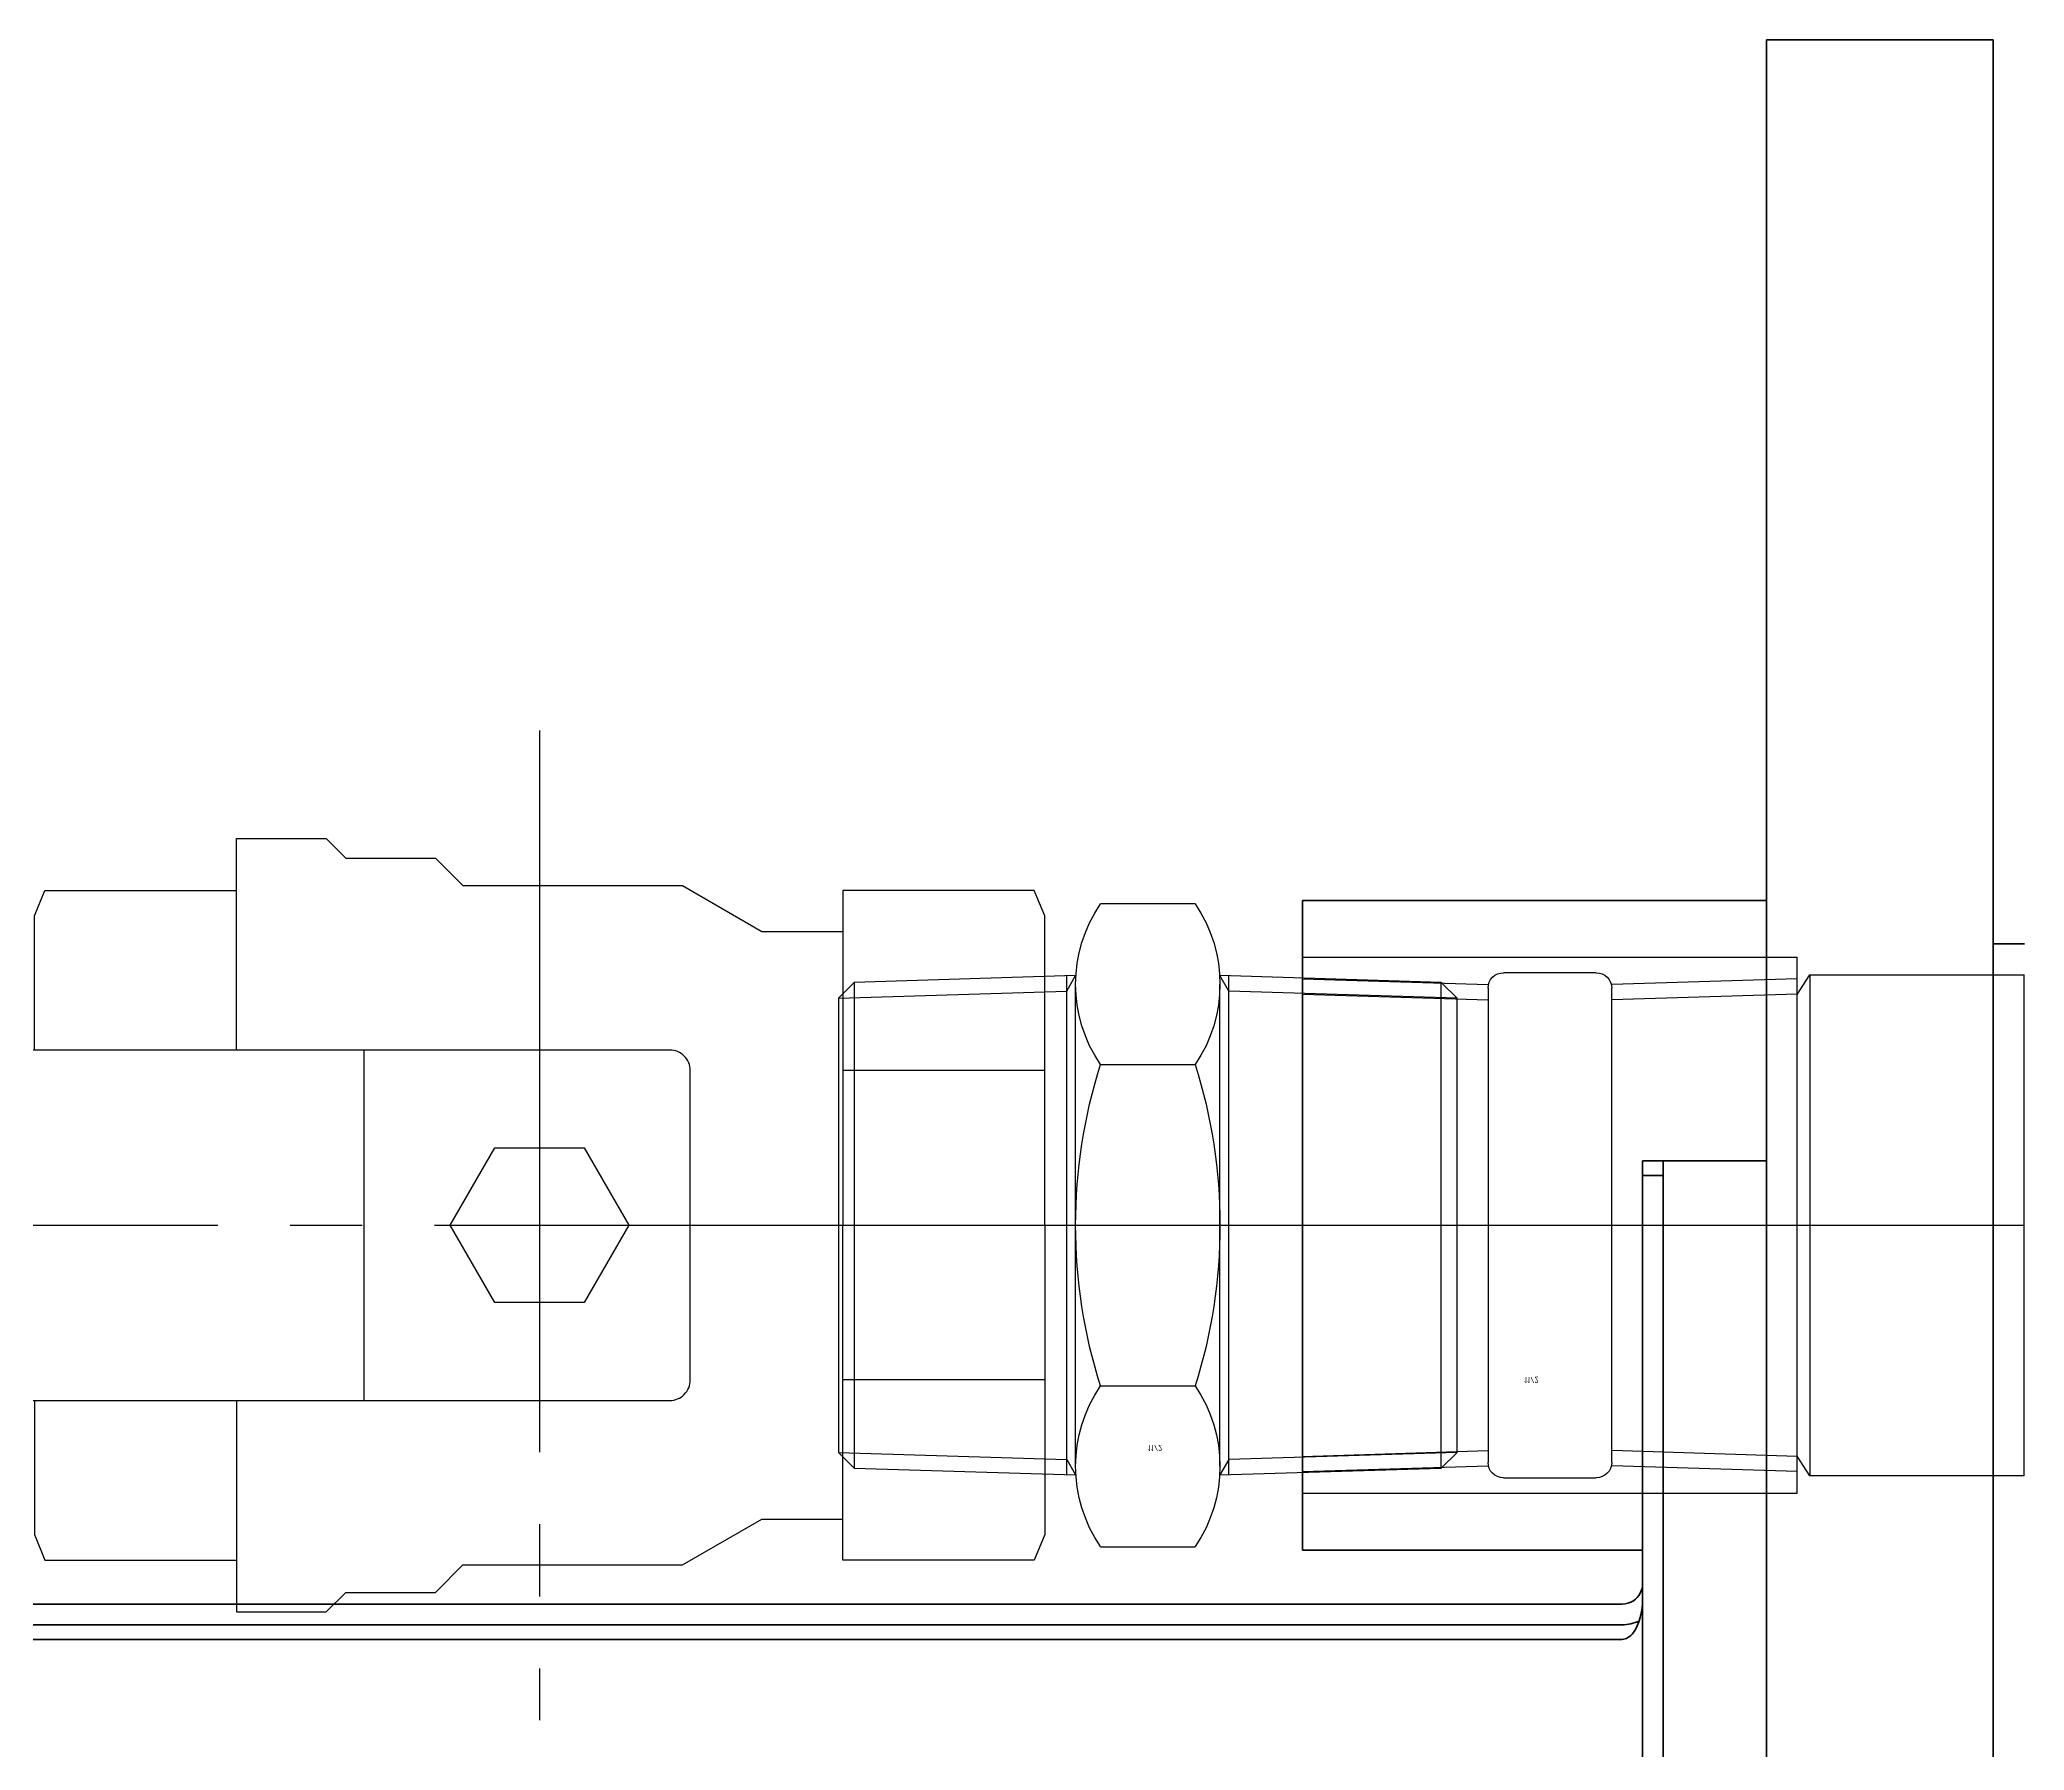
# Model space of a CAD drawing. Header units: millimetres. Extents: x 4969 to 37601, y -771 to 6478.
# Drawn here: x 18763.8 to 18956.3, y 753.5 to 919.4 of the extents above; entities that cross this region are included whole.
import ezdxf

# ---------------------------------------------------------------- set-up
doc = ezdxf.new("R2010")
doc.units = ezdxf.units.MM
doc.header["$LTSCALE"] = 7
doc.header["$MEASUREMENT"] = 0
doc.linetypes.add('CENTER1', pattern=[13, 10, -1, 1, -1])
doc.layers.get('0').update_dxf_attribs({"linetype": 'CONTINUOUS'})
for name, color, linetype in [('BOM-T', 4, 'CONTINUOUS'), ('CENTER', 1, 'CENTER1'), ('THIN', 3, 'CONTINUOUS')]:
    doc.layers.add(name, color=color, linetype=linetype)
doc.layers.add('가시적인 것(ISO)', color=3, linetype='CONTINUOUS', lineweight=40)
doc.styles.get("Standard").update_dxf_attribs({"font": 'ISOCP'})

# ---------------------------------------------------------------- blocks, each defined once
blk = doc.blocks.new('A$C74D05467')
for p, q in [((-70, 26), (-22, 26)), ((-70, 26), (-70, -26)), ((-22, 26), (-22, -26)), ((-50.5, 24.5), (-41.5, 24.5)), ((-20.78, -24.3), (-20.78, 24.3)), ((0, 24.3), (0, -24.3)), ((-70, 22.42), (-52, 21.86)), ((-52, -23), (-52, 23)), ((-40, 23), (-40, -23)), ((-22, 22.42), (-40, 21.86)), ((-70, -22.42), (-52, -21.86)), ((-22, -22.42), (-40, -21.86)), ((-41.5, -24.5), (-50.5, -24.5)), ((-70, -26), (-22, -26))]:
    blk.add_line(p, q)
blk.add_lwpolyline([(0, 24.3), (-20.78, 24.3), (-22, 22.4), (-22, -22.4), (-20.78, -24.3), (0, -24.3)])
for centre, start, end in [((-50.5, 23), 90.0038, 180), ((-41.5, 23), 0, 90), ((-50.5, -23), 180.0038, 269.9962), ((-41.5, -23), 270, 359.9962)]:
    blk.add_arc(centre, 1.5, start, end)
at = {"layer": 'CENTER'}
for p, q in [((-70, 0), (-54, 0)), ((-54, 0), (-38, 0)), ((-38, 0), (-22, 0)), ((-22, 0), (0, 0))]:
    blk.add_line(p, q, dxfattribs=at)
at = {"layer": 'THIN'}
for p, q in [((-70, 23.9), (-52, 23.34)), ((-22, 23.9), (-40, 23.34)), ((-70, -23.9), (-52, -23.34)), ((-22, -23.9), (-40, -23.34))]:
    blk.add_line(p, q, dxfattribs=at)
at = {"layer": 'BOM-T', "color": 4}
blk.add_text('11/2', height=0.6, dxfattribs=at).set_placement((-48.5, 14.7))
blk = doc.blocks.new('A$C48B232A6')
for p, q in [((-34.59, 31.18), (-25.41, 31.18)), ((-60, 22.03), (-58.47, 23.55)), ((-58.47, 23.55), (-37, 24.22)), ((-58.47, -23.55), (-58.47, 23.55)), ((-37.87, 24.2), (-37.87, -24.2)), ((-37, 23.38), (-37, -23.38)), ((-23, 24.22), (-1.53, 23.55)), ((-23, 23.38), (-23, -23.38)), ((-22.13, 24.2), (-22.13, -24.2)), ((-1.53, 23.55), (0, 22.03)), ((-1.53, 23.55), (-1.53, -23.55)), ((-60, -22.03), (-60, 22.03)), ((0, 22.03), (0, -22.03)), ((-106, 17), (-106, -17)), ((-34.59, 15.59), (-25.41, 15.59)), ((-40, 15), (-59.6, 15)), ((-40, -15), (-59.6, -15)), ((-34.59, -15.59), (-25.41, -15.59)), ((-58.47, -23.55), (-60, -22.03)), ((0, -22.03), (-1.53, -23.55)), ((-37, -24.22), (-58.47, -23.55)), ((-1.53, -23.55), (-23, -24.22)), ((-25.41, -31.18), (-34.59, -31.18))]:
    blk.add_line(p, q)
for points in [[(-118.4, 17), (-118.4, 37.5), (-109.69, 37.5), (-107.81, 35.63), (-99.1, 35.63), (-96.43, 32.95), (-75.15, 32.95), (-67.44, 28.5), (-59.6, 28.5)], [(-138, 17), (-138, 30), (-136.98, 32.47), (-118.4, 32.47)], [(-40, 0), (-40, 30), (-41.02, 32.47), (-59.6, 32.47), (-59.6, 0)], [(-40, 0), (-40, -30), (-41.02, -32.47), (-59.6, -32.47), (-59.6, 0)], [(-138, -17), (-138, -30), (-136.98, -32.47), (-118.4, -32.47)], [(-118.4, -17), (-118.4, -37.5), (-109.69, -37.5), (-107.81, -35.62), (-99.1, -35.62), (-96.43, -32.95), (-75.15, -32.95), (-67.44, -28.5), (-59.6, -28.5)]]:
    blk.add_lwpolyline(points)
blk.add_lwpolyline([(-272.25, -17, -0.414214), (-274.25, -15), (-274.25, 15, -0.414214), (-272.25, 17), (-76.38, 17, -0.414214), (-74.38, 15), (-74.38, -15, -0.414214), (-76.38, -17)], format="xyb", close=True)
blk.add_lwpolyline([(-84.67, 7.5), (-93.33, 7.5), (-97.66, 0), (-93.33, -7.5), (-84.67, -7.5), (-80.34, 0)], close=True)
for centre, radius, start, end in [((-23.2, 23.38), 13.8, 145.6155, 214.3841), ((-36.8, 23.38), 13.8, 325.6159, 34.3845), ((14.59, 0), 51.59, 162.4121, 197.588), ((-74.59, 0), 51.59, 342.4121, 17.588), ((-23.2, -23.38), 13.8, 145.6159, 214.3845), ((-36.8, -23.38), 13.8, 325.6155, 34.3841)]:
    blk.add_arc(centre, radius, start, end)
at = {"layer": 'CENTER'}
for p, q in [((-89, -48), (-89, 48)), ((-281.2, 0), (-38, 0)), ((-60, 0), (0, 0))]:
    blk.add_line(p, q, dxfattribs=at)
at = {"layer": 'THIN'}
for p, q in [((-37.87, 22.72), (-37, 24.22)), ((-22.13, 22.72), (-23, 24.22)), ((-60, 22.03), (-37.87, 22.72)), ((0, 22.03), (-22.13, 22.72)), ((-60, -22.03), (-37.87, -22.72)), ((-37.87, -22.72), (-37, -24.22)), ((-22.13, -22.72), (-23, -24.22)), ((0, -22.03), (-22.13, -22.72))]:
    blk.add_line(p, q, dxfattribs=at)
at = {"layer": 'BOM-T', "color": 4}
blk.add_text('11/2', height=0.6, dxfattribs=at).set_placement((-30, 21.3))

msp = doc.modelspace()

# ---------------------------------------------------------------- linework, layer by layer
at = {"layer": '가시적인 것(ISO)'}
for p, q in [((18953.286, 919.387), (18931.286, 919.387)), ((18931.286, 371.887), (18931.286, 919.387)), ((18931.286, 321.887), (18931.286, 919.387)), ((18953.286, 919.387), (18931.286, 919.387)), ((18953.286, 919.387), (18953.286, 321.887)), ((18886.286, 772.887), (18886.286, 835.887)), ((18931.286, 835.887), (18886.286, 835.887)), ((18956.326, 831.687), (18953.286, 831.687)), ((18919.286, 809.222), (18919.286, 810.637)), ((18919.286, 810.637), (18921.286, 810.637)), ((18919.286, 809.222), (18919.286, 810.637)), ((18919.286, 810.637), (18921.286, 810.637)), ((18921.286, 620.637), (18921.286, 810.637)), ((18931.286, 810.637), (18921.286, 810.637)), ((18921.286, 810.637), (18931.286, 810.637)), ((18919.286, 809.222), (18921.286, 809.222)), ((18919.286, 432.051), (18919.286, 809.222)), ((18919.286, 809.222), (18921.286, 809.222)), ((18921.286, 432.051), (18921.286, 809.222)), ((18919.286, 772.887), (18886.286, 772.887)), ((18917.286, 767.637), (18575.286, 767.637)), ((18575.286, 765.637), (18917.286, 765.637)), ((18575.286, 764.222), (18917.286, 764.222))]:
    msp.add_line(p, q, dxfattribs=at)
msp.add_arc((18917.286, 769.637), 4, 270, 294.5566, dxfattribs=at)
for points in [[(18919.286, 769.637), (18919.286, 768.977), (18918.935, 768.327), (18918.383, 767.964), (18918.06, 767.752), (18917.673, 767.637), (18917.286, 767.637)], [(18919.286, 768.222), (18919.286, 766.902), (18918.935, 765.602), (18918.383, 764.878), (18918.06, 764.453), (18917.673, 764.222), (18917.286, 764.222)]]:
    msp.add_open_spline(points, degree=3, knots=[-1.5707963, -1.5707963, -1.5707963, -1.5707963, -0.5807255, -0.5807255, -0.5807255, 0, 0, 0, 0], dxfattribs=at)

# ---------------------------------------------------------------- block references
at = {"xscale": -1, "rotation": 180}
for name, p in [('A$C48B232A6', (18901.286, 804.387)), ('A$C74D05467', (18956.286, 804.387))]:
    msp.add_blockref(name, p, dxfattribs=at)

doc.saveas('drawing.dxf')
